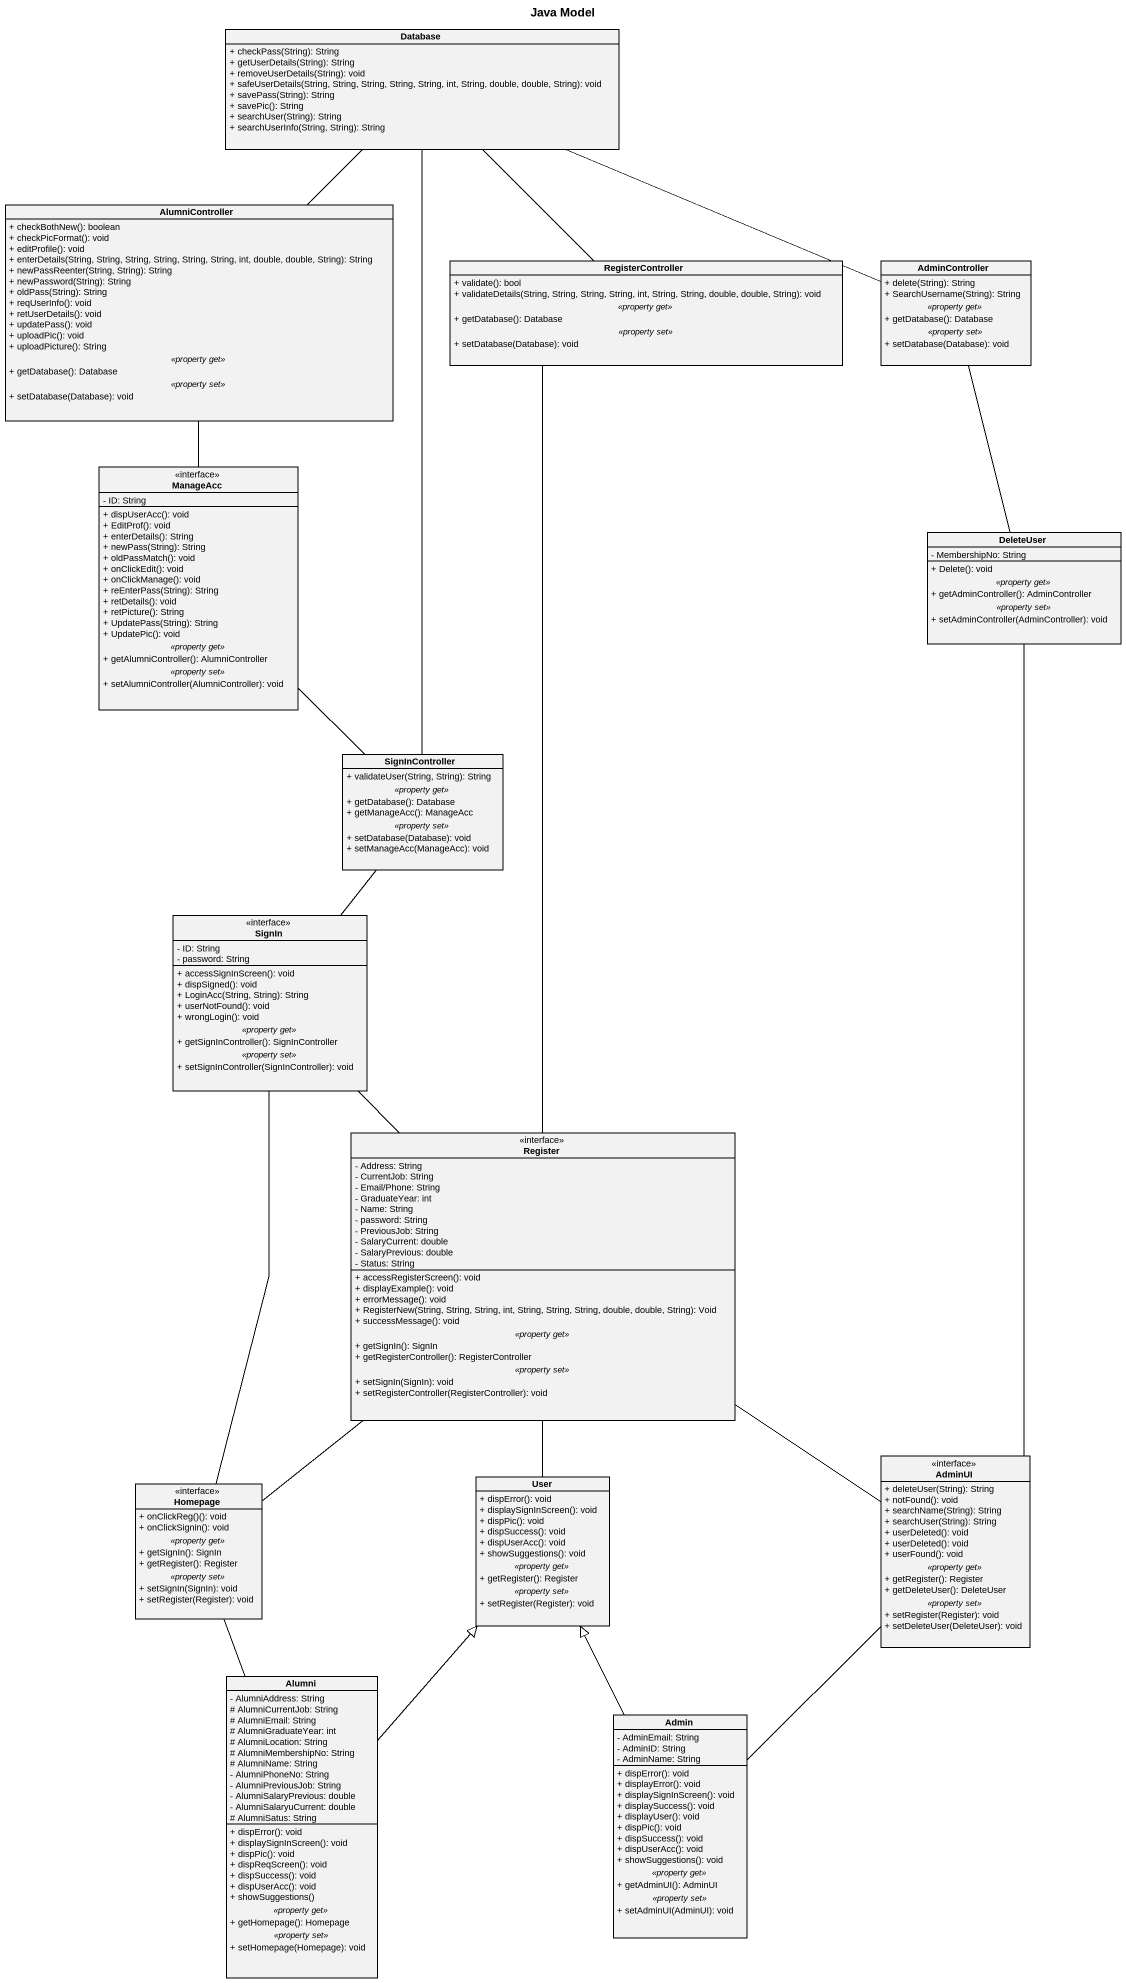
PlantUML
@startuml
title Java Model
hide circle
hide empty members
skinparam classAttributeIconSize 0
class "Database" as Database_ {
  + checkPass(String): String
  + getUserDetails(String): String
  + removeUserDetails(String): void
  + safeUserDetails(String, String, String, String, String, int, String, double, double, String): void
  + savePass(String): String
  + savePic(): String
  + searchUser(String): String
  + searchUserInfo(String, String): String
}
class AlumniController {
  + checkBothNew(): boolean
  + checkPicFormat(): void
  + editProfile(): void
  + enterDetails(String, String, String, String, String, String, int, double, double, String): String
  + newPassReenter(String, String): String
  + newPassword(String): String
  + oldPass(String): String
  + reqUserInfo(): void
  + retUserDetails(): void
  + updatePass(): void
  + uploadPic(): void
  + uploadPicture(): String
  .. <<property get>> ..
  + getDatabase(): Database
  .. <<property set>> ..
  + setDatabase(Database): void
}
class RegisterController {
  + validate(): bool
  + validateDetails(String, String, String, String, int, String, String, double, double, String): void
  .. <<property get>> ..
  + getDatabase(): Database
  .. <<property set>> ..
  + setDatabase(Database): void
}
class AdminController {
  + delete(String): String
  + SearchUsername(String): String
  .. <<property get>> ..
  + getDatabase(): Database
  .. <<property set>> ..
  + setDatabase(Database): void
}
class ManageAcc <<interface>> {
  - ID: String
  --
  + dispUserAcc(): void
  + EditProf(): void
  + enterDetails(): String
  + newPass(String): String
  + oldPassMatch(): void
  + onClickEdit(): void
  + onClickManage(): void
  + reEnterPass(String): String
  + retDetails(): void
  + retPicture(): String
  + UpdatePass(String): String
  + UpdatePic(): void
  .. <<property get>> ..
  + getAlumniController(): AlumniController
  .. <<property set>> ..
  + setAlumniController(AlumniController): void
}
class DeleteUser {
  - MembershipNo: String
  --
  + Delete(): void
  .. <<property get>> ..
  + getAdminController(): AdminController
  .. <<property set>> ..
  + setAdminController(AdminController): void
}
class SignInController {
  + validateUser(String, String): String
  .. <<property get>> ..
  + getDatabase(): Database
  + getManageAcc(): ManageAcc
  .. <<property set>> ..
  + setDatabase(Database): void
  + setManageAcc(ManageAcc): void
}
class SignIn <<interface>> {
  - ID: String
  - password: String
  --
  + accessSignInScreen(): void
  + dispSigned(): void
  + LoginAcc(String, String): String
  + userNotFound(): void
  + wrongLogin(): void
  .. <<property get>> ..
  + getSignInController(): SignInController
  .. <<property set>> ..
  + setSignInController(SignInController): void
}
class Register <<interface>> {
  - Address: String
  - CurrentJob: String
  - Email/Phone: String
  - GraduateYear: int
  - Name: String
  - password: String
  - PreviousJob: String
  - SalaryCurrent: double
  - SalaryPrevious: double
  - Status: String
  --
  + accessRegisterScreen(): void
  + displayExample(): void
  + errorMessage(): void
  + RegisterNew(String, String, String, int, String, String, String, double, double, String): Void
  + successMessage(): void
  .. <<property get>> ..
  + getSignIn(): SignIn
  + getRegisterController(): RegisterController
  .. <<property set>> ..
  + setSignIn(SignIn): void
  + setRegisterController(RegisterController): void
}
class AdminUI <<interface>> {
  + deleteUser(String): String
  + notFound(): void
  + searchName(String): String
  + searchUser(String): String
  + userDeleted(): void
  + userDeleted(): void
  + userFound(): void
  .. <<property get>> ..
  + getRegister(): Register
  + getDeleteUser(): DeleteUser
  .. <<property set>> ..
  + setRegister(Register): void
  + setDeleteUser(DeleteUser): void
}
class Homepage <<interface>> {
  + onClickReg()(): void
  + onClickSignin(): void
  .. <<property get>> ..
  + getSignIn(): SignIn
  + getRegister(): Register
  .. <<property set>> ..
  + setSignIn(SignIn): void
  + setRegister(Register): void
}
class User {
  + dispError(): void
  + displaySignInScreen(): void
  + dispPic(): void
  + dispSuccess(): void
  + dispUserAcc(): void
  + showSuggestions(): void
  .. <<property get>> ..
  + getRegister(): Register
  .. <<property set>> ..
  + setRegister(Register): void
}
class Alumni {
  - AlumniAddress: String
  # AlumniCurrentJob: String
  # AlumniEmail: String
  # AlumniGraduateYear: int
  # AlumniLocation: String
  # AlumniMembershipNo: String
  # AlumniName: String
  - AlumniPhoneNo: String
  - AlumniPreviousJob: String
  - AlumniSalaryPrevious: double
  - AlumniSalaryuCurrent: double
  # AlumniSatus: String
  --
  + dispError(): void
  + displaySignInScreen(): void
  + dispPic(): void
  + dispReqScreen(): void
  + dispSuccess(): void
  + dispUserAcc(): void
  + showSuggestions()
  .. <<property get>> ..
  + getHomepage(): Homepage
  .. <<property set>> ..
  + setHomepage(Homepage): void
}
class Admin {
  - AdminEmail: String
  - AdminID: String
  - AdminName: String
  --
  + dispError(): void
  + displayError(): void
  + displaySignInScreen(): void
  + displaySuccess(): void
  + displayUser(): void
  + dispPic(): void
  + dispSuccess(): void
  + dispUserAcc(): void
  + showSuggestions(): void
  .. <<property get>> ..
  + getAdminUI(): AdminUI
  .. <<property set>> ..
  + setAdminUI(AdminUI): void
}
AlumniController -up- Database_
RegisterController -up- Database_
AdminController -left- Database_
ManageAcc -up- AlumniController
DeleteUser -up- AdminController
SignInController -up- Database_
SignInController -up- ManageAcc
SignIn -up- SignInController
Register -up- RegisterController
Register -up- SignIn
AdminUI -up- DeleteUser
AdminUI -up- Register
Homepage -up- SignIn
Homepage -up- Register
User -up- Register
Alumni -up- Homepage
Alumni -up-|> User
Admin -up- AdminUI
Admin -up-|> User
@enduml
